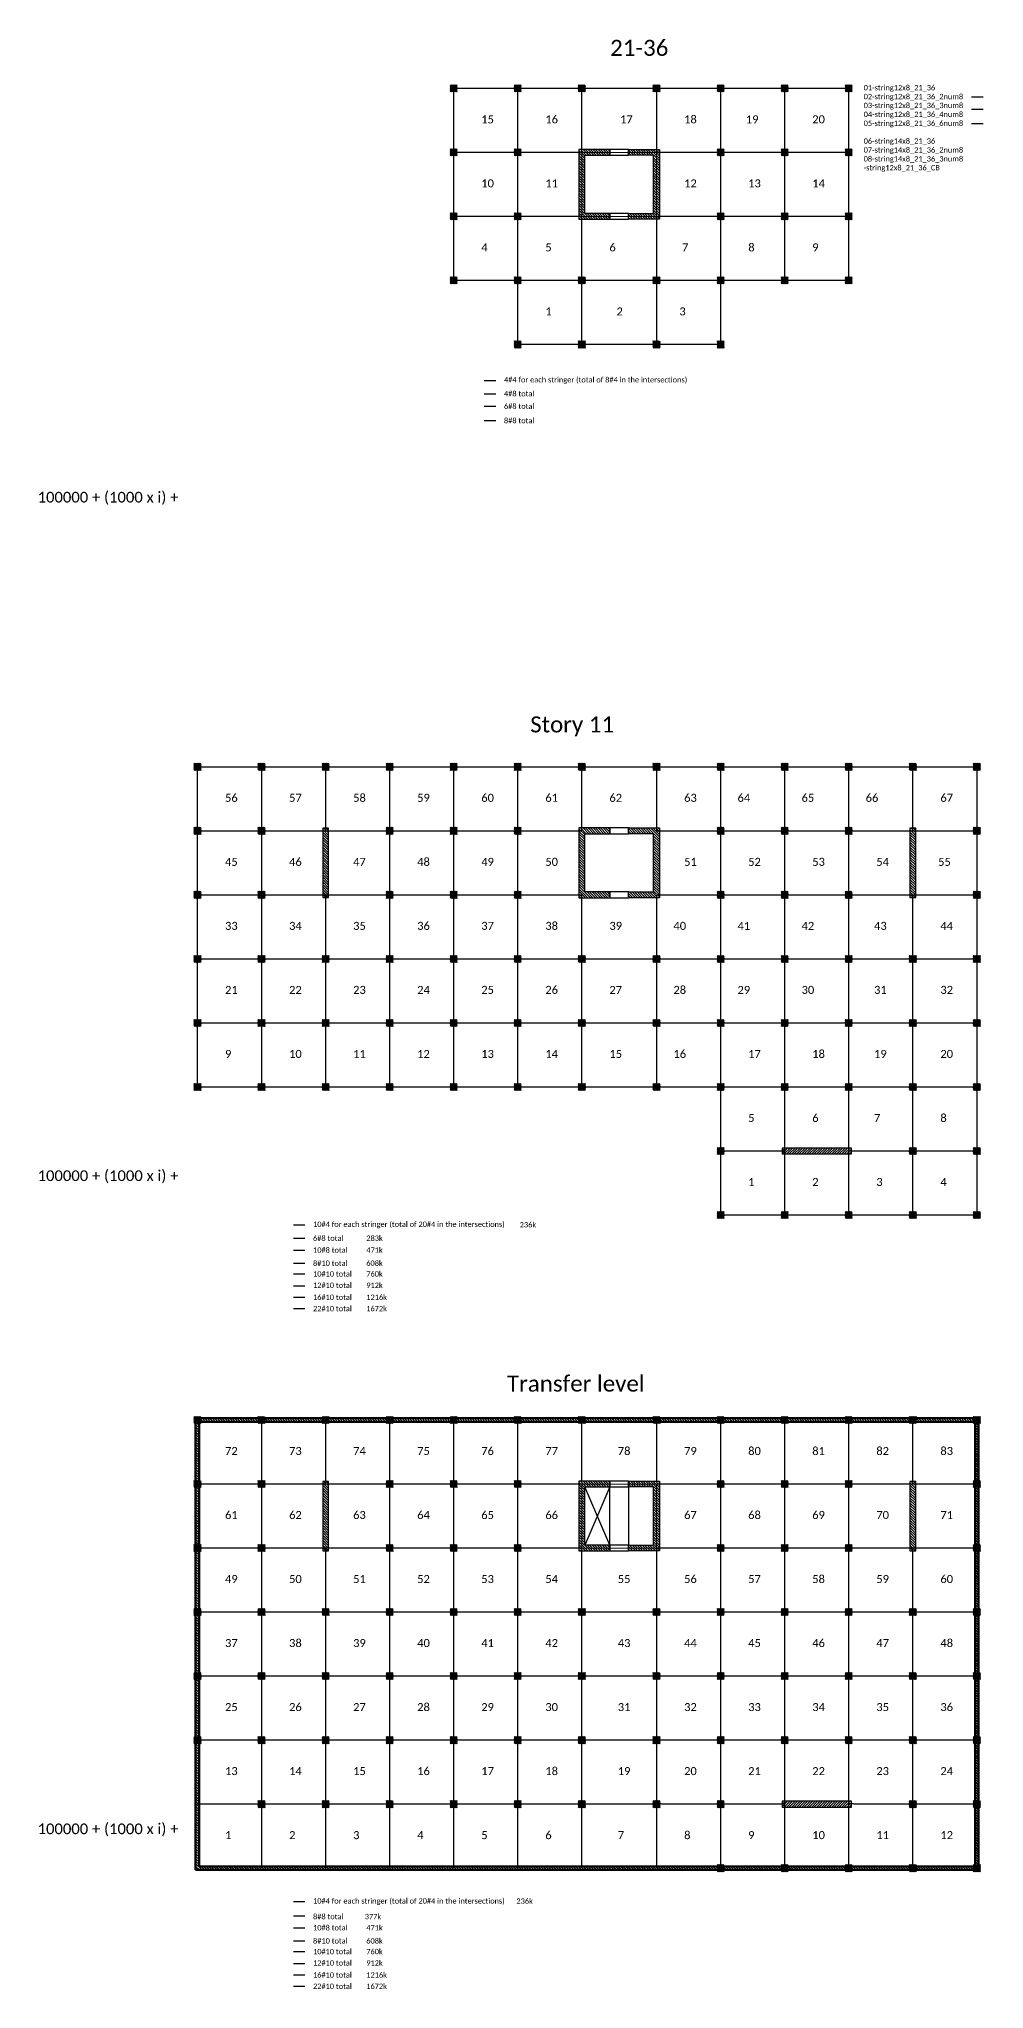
# Model space of a CAD drawing. Header units: inches. Extents: x -30573 to 11520, y -22457 to 4202.
# Drawn here: x 194 to 4442, y -22397 to -13625 of the extents above; entities that cross this region are included whole.
import ezdxf

# ---------------------------------------------------------------- set-up
doc = ezdxf.new("R2010")
doc.units = ezdxf.units.IN
doc.set_wipeout_variables(frame=1)
for name, color, linetype, lineweight in [('ACERO1', 6, 'Continuous', 50), ('ACERO2', 5, 'Continuous', 30), ('ACERO3', 4, 'Continuous', 25), ('ACERO4', 3, 'Continuous', 20), ('ACERO5', 2, 'Continuous', 20), ('ACERO6', 1, 'Continuous', 20), ('ACERO7', 8, 'Continuous', 20), ('CONCRETO1', 6, 'Continuous', 50), ('CONCRETO2', 5, 'Continuous', 30), ('CONCRETO3', 4, 'Continuous', 25), ('CONCRETO7', 8, 'Continuous', 9), ('LAMARILLO', 2, 'Continuous', 15), ('PONDERA AZUL', 168, 'Continuous', 15), ('TEXTO', 1, 'Continuous', 13)]:
    doc.layers.add(name, color=color, linetype=linetype, lineweight=lineweight)
doc.styles.add('CopyA1_16', font='calibri.ttf', dxfattribs={"height": 24})
pattern_1 = [(135, (6081.293, -21948.888), (-5.61266, -5.61266), [])]
pattern_2 = [(135, (6081.293, -19010.805), (-5.61266, -5.61266), [])]
pattern_3 = [(135, (6081.293, -15958.828), (-5.61266, -5.61266), [])]

# ---------------------------------------------------------------- blocks, each defined once
blk = doc.blocks.new('C32x32')
blk.add_wipeout([(-16, -16), (16, -16), (16, 16), (-16, 16)]).dxf.layer = 'CONCRETO2'
at = {"layer": 'CONCRETO7'}
h = blk.add_hatch(dxfattribs=at)
h.set_pattern_fill('ANSI31', color=256)
h.set_pattern_definition([(45, (8374.7102, -1283.7708), (-2.245064, 2.245064), [])])
h.paths.add_polyline_path([(-16, -16), (16, -16), (16, 16), (-16, 16)])

msp = doc.modelspace()

# ---------------------------------------------------------------- hatches: boundary and pattern name
at = {"layer": 'CONCRETO7'}
h = msp.add_hatch(dxfattribs=at)
h.set_pattern_fill('ANSI31', color=256, scale=2.5, angle=90)
h.set_pattern_definition(pattern_3)
h.paths.add_polyline_path([(2759.796, -14410.026), (2646.796, -14410.026), (2646.796, -14148.026), (2759.796, -14148.026), (2759.796, -14122.026), (2620.796, -14122.026), (2620.796, -14436.026), (2759.796, -14436.026)])
h = msp.add_hatch(dxfattribs=at)
h.set_pattern_fill('ANSI31', color=256, scale=2.5, angle=90)
h.set_pattern_definition(pattern_3)
h.paths.add_polyline_path([(2843.796, -14410.026), (2956.796, -14410.026), (2956.796, -14148.026), (2843.796, -14148.026), (2843.796, -14122.026), (2982.796, -14122.026), (2982.796, -14436.026), (2843.796, -14436.026)])
h = msp.add_hatch(dxfattribs=at)
h.set_pattern_fill('ANSI31', color=256, scale=2.5, angle=90)
h.set_pattern_definition([(135, (7818.764, -31512.325), (-5.61266, -5.61266), [])])
h.paths.add_polyline_path([(1468.796, -17175.003), (1468.796, -17487.003), (1494.796, -17487.003), (1494.796, -17175.003)])
h = msp.add_hatch(dxfattribs=at)
h.set_pattern_fill('ANSI31', color=256, scale=2.5, angle=90)
h.set_pattern_definition(pattern_2)
h.paths.add_polyline_path([(2759.796, -17462.003), (2646.796, -17462.003), (2646.796, -17200.003), (2759.796, -17200.003), (2759.796, -17174.003), (2620.796, -17174.003), (2620.796, -17488.003), (2759.796, -17488.003)])
h = msp.add_hatch(dxfattribs=at)
h.set_pattern_fill('ANSI31', color=256, scale=2.5, angle=90)
h.set_pattern_definition(pattern_2)
h.paths.add_polyline_path([(2843.796, -17462.003), (2956.796, -17462.003), (2956.796, -17200.003), (2843.796, -17200.003), (2843.796, -17174.003), (2982.796, -17174.003), (2982.796, -17488.003), (2843.796, -17488.003)])
h = msp.add_hatch(dxfattribs=at)
h.set_pattern_fill('ANSI31', color=256, scale=2.5, angle=90)
h.set_pattern_definition([(135, (10458.764, -31512.325), (-5.61266, -5.61266), [])])
h.paths.add_polyline_path([(4108.796, -17175.003), (4108.796, -17487.003), (4134.796, -17487.003), (4134.796, -17175.003)])
h = msp.add_hatch(dxfattribs=at)
h.set_pattern_fill('ANSI31', color=256, scale=2.5)
h.set_pattern_definition([(45, (-10491.5255, -24963.971), (-5.61266, 5.61266), [])])
h.paths.add_polyline_path([(3845.796, -18614.003), (3533.796, -18614.003), (3533.796, -18640.003), (3845.796, -18640.003)])
h = msp.add_hatch(dxfattribs=at)
h.set_pattern_fill('ANSI31', color=256, scale=2.5, angle=90)
h.set_pattern_definition([(135, (17931.3, -12228.119), (-5.61266, -5.61266), [])])
h.paths.add_polyline_path([(897.796, -21861.086), (897.796, -19829.086), (4417.796, -19829.086), (4417.796, -21861.086)])
h.paths.add_polyline_path([(913.796, -21845.086), (913.796, -19845.086), (4401.796, -19845.086), (4401.796, -21845.086)], flags=16)
h = msp.add_hatch(dxfattribs=at)
h.set_pattern_fill('ANSI31', color=256, scale=2.5, angle=90)
h.set_pattern_definition([(135, (7818.764, -34450.408), (-5.61266, -5.61266), [])])
h.paths.add_polyline_path([(1468.796, -20113.086), (1468.796, -20425.086), (1494.796, -20425.086), (1494.796, -20113.086)])
h = msp.add_hatch(dxfattribs=at)
h.set_pattern_fill('ANSI31', color=256, scale=2.5, angle=90)
h.set_pattern_definition(pattern_1)
h.paths.add_polyline_path([(2759.796, -20400.086), (2646.796, -20400.086), (2646.796, -20138.086), (2759.796, -20138.086), (2759.796, -20112.086), (2620.796, -20112.086), (2620.796, -20426.086), (2759.796, -20426.086)])
h = msp.add_hatch(dxfattribs=at)
h.set_pattern_fill('ANSI31', color=256, scale=2.5, angle=90)
h.set_pattern_definition(pattern_1)
h.paths.add_polyline_path([(2843.796, -20400.086), (2956.796, -20400.086), (2956.796, -20138.086), (2843.796, -20138.086), (2843.796, -20112.086), (2982.796, -20112.086), (2982.796, -20426.086), (2843.796, -20426.086)])
h = msp.add_hatch(dxfattribs=at)
h.set_pattern_fill('ANSI31', color=256, scale=2.5, angle=90)
h.set_pattern_definition([(135, (10458.764, -34450.408), (-5.61266, -5.61266), [])])
h.paths.add_polyline_path([(4108.796, -20113.086), (4108.796, -20425.086), (4134.796, -20425.086), (4134.796, -20113.086)])
h = msp.add_hatch(dxfattribs=at)
h.set_pattern_fill('ANSI31', color=256, scale=2.5)
h.set_pattern_definition([(45, (-10491.5255, -27902.054), (-5.61266, 5.61266), [])])
h.paths.add_polyline_path([(3845.796, -21552.086), (3533.796, -21552.086), (3533.796, -21578.086), (3845.796, -21578.086)])

# ---------------------------------------------------------------- linework, layer by layer
at = {"layer": 'ACERO1', "const_width": 6}
for points in [[(3545.796, -13847.026), (3833.796, -13847.026)], [(3545.796, -14711.026), (3545.796, -13847.026)], [(3833.796, -14711.026), (3833.796, -13847.026)], [(3545.796, -14135.026), (3833.796, -14135.026)], [(3545.796, -14423.026), (3833.796, -14423.026)], [(2345.796, -14999.026), (2345.796, -14711.026)], [(3257.796, -14999.026), (3257.796, -14711.026)], [(3545.796, -14711.026), (3833.796, -14711.026)], [(2345.796, -14999.026), (3257.796, -14999.026)], [(2194.59, -15161.55), (2247.964, -15161.55)], [(905.796, -16899.003), (1193.796, -16899.003)], [(905.796, -18339.003), (905.796, -16899.003)], [(1193.796, -18339.003), (1193.796, -16899.003)], [(1769.796, -18339.003), (1769.796, -16899.003)], [(2057.796, -17187.003), (2057.796, -16899.003)], [(3833.796, -17187.003), (3833.796, -16899.003)], [(905.796, -17187.003), (1193.796, -17187.003)], [(4409.796, -17187.003), (4121.796, -17187.003)], [(905.796, -17475.003), (1193.796, -17475.003)], [(4409.796, -17475.003), (4121.796, -17475.003)], [(905.796, -17763.003), (1481.796, -17763.003)], [(4409.796, -17763.003), (4121.796, -17763.003)], [(905.796, -18051.003), (1193.796, -18051.003)], [(1481.796, -18339.003), (1481.796, -18051.003)], [(2057.796, -18339.003), (2057.796, -18051.003)], [(2345.796, -18339.003), (2345.796, -18051.003)], [(4409.796, -18051.003), (4121.796, -18051.003)], [(905.796, -18339.003), (1481.796, -18339.003)], [(4409.796, -18339.003), (4121.796, -18339.003)], [(3257.796, -18915.003), (3257.796, -18627.003)], [(3545.796, -18915.003), (3545.796, -18627.003)], [(3833.796, -18915.003), (3833.796, -18627.003)], [(4121.796, -18915.003), (4121.796, -18627.003)], [(4409.796, -18915.003), (4409.796, -18627.003)], [(4409.796, -18915.003), (3257.796, -18915.003)], [(1336.27, -18960.199), (1389.645, -18960.199)], [(1193.796, -19837.086), (1193.796, -20413.086)], [(1769.796, -19837.086), (1769.796, -20413.086)], [(2057.796, -19837.086), (2057.796, -20413.086)], [(3545.796, -20125.086), (3545.796, -19837.086)], [(3833.796, -20413.086), (3833.796, -19837.086)], [(905.796, -20125.086), (1193.796, -20125.086)], [(4409.796, -20125.086), (4121.796, -20125.086)], [(905.796, -20413.086), (1481.796, -20413.086)], [(4409.796, -20413.086), (4121.796, -20413.086)], [(905.796, -20701.086), (1193.796, -20701.086)], [(3545.796, -20701.086), (4409.796, -20701.086)], [(905.796, -20989.086), (1769.796, -20989.086)], [(2969.796, -20989.086), (4409.796, -20989.086)], [(905.796, -21277.086), (2057.796, -21277.086)], [(1193.796, -21853.086), (1193.796, -21277.086)], [(1481.796, -21853.086), (1481.796, -21277.086)], [(1769.796, -21853.086), (1769.796, -21277.086)], [(2057.796, -21853.086), (2057.796, -21277.086)], [(2345.796, -21853.086), (2345.796, -21277.086)], [(3545.796, -21277.086), (4409.796, -21277.086)], [(3545.796, -21853.086), (3545.796, -21277.086)], [(3833.796, -21853.086), (3833.796, -21277.086)], [(4121.796, -21853.086), (4121.796, -21277.086)], [(905.796, -21565.086), (2345.796, -21565.086)], [(2633.796, -21853.086), (2633.796, -21565.086)], [(2969.796, -21853.086), (2969.796, -21565.086)], [(4409.796, -21565.086), (4121.796, -21565.086)], [(1336.27, -22004.116), (1389.645, -22004.116)]]:
    msp.add_lwpolyline(points, dxfattribs=at)
at = {"layer": 'ACERO2', "const_width": 6}
for points in [[(2057.796, -13847.026), (2345.796, -13847.026)], [(2057.796, -14711.026), (2057.796, -13847.026)], [(2345.796, -14711.026), (2345.796, -13847.026)], [(3257.796, -13847.026), (3545.796, -13847.026)], [(3257.796, -14711.026), (3257.796, -13847.026)], [(4385.429, -13885.489), (4438.803, -13885.489)], [(2057.796, -14135.026), (2345.796, -14135.026)], [(2057.796, -14423.026), (2345.796, -14423.026)], [(3545.796, -14423.026), (3257.796, -14423.026)], [(2057.796, -14711.026), (2345.796, -14711.026)], [(2633.796, -14999.026), (2633.796, -14711.026)], [(2969.796, -14999.026), (2969.796, -14711.026)], [(3257.796, -14711.026), (3545.796, -14711.026)], [(2194.59, -15221.128), (2247.964, -15221.128)], [(1481.796, -16899.003), (1193.796, -16899.003)], [(2345.796, -17187.003), (2345.796, -16899.003)], [(2633.796, -17187.003), (2633.796, -16899.003)], [(2969.796, -17187.003), (2969.796, -16899.003)], [(3257.796, -17187.003), (3257.796, -16899.003)], [(3545.796, -17187.003), (3545.796, -16899.003)], [(4121.796, -16899.003), (4409.796, -16899.003)], [(4409.796, -17187.003), (4409.796, -16899.003)], [(1481.796, -17187.003), (1193.796, -17187.003)], [(2057.796, -17187.003), (2057.796, -17475.003)], [(4121.796, -17187.003), (3833.796, -17187.003)], [(3833.796, -17475.003), (3833.796, -17187.003)], [(1481.796, -17475.003), (1193.796, -17475.003)], [(1481.796, -17475.003), (1769.796, -17475.003)], [(2057.796, -17763.003), (2057.796, -17475.003)], [(3545.796, -17475.003), (3833.796, -17475.003)], [(4121.796, -17475.003), (3833.796, -17475.003)], [(1481.796, -17763.003), (1769.796, -17763.003)], [(2057.796, -17763.003), (2057.796, -18051.003)], [(3545.796, -17763.003), (3545.796, -18627.003)], [(4121.796, -17763.003), (3833.796, -17763.003)], [(1193.796, -18051.003), (1481.796, -18051.003)], [(2633.796, -18339.003), (2633.796, -18051.003)], [(4121.796, -18051.003), (3833.796, -18051.003)], [(1481.796, -18339.003), (1769.796, -18339.003)], [(4121.796, -18339.003), (3833.796, -18339.003)], [(3833.796, -18627.003), (3833.796, -18339.003)], [(4409.796, -18627.003), (4409.796, -18339.003)], [(4409.796, -18627.003), (4121.796, -18627.003)], [(1336.27, -19019.948), (1389.645, -19019.948)], [(2345.796, -21277.086), (2345.796, -19837.086)], [(2633.796, -20112.086), (2633.796, -19836.086)], [(3257.796, -20125.086), (3257.796, -19837.086)], [(1193.796, -20125.086), (1481.796, -20125.086)], [(3545.796, -20125.086), (3545.796, -21277.086)], [(1193.796, -21277.086), (1193.796, -20413.086)], [(1769.796, -21277.086), (1769.796, -20413.086)], [(2057.796, -21277.086), (2057.796, -20413.086)], [(3833.796, -20413.086), (4121.796, -20413.086)], [(1193.796, -20701.086), (1769.796, -20701.086)], [(2969.796, -20701.086), (3545.796, -20701.086)], [(1481.796, -20989.086), (1481.796, -21277.086)], [(1769.796, -20989.086), (2057.796, -20989.086)], [(2633.796, -20989.086), (2969.796, -20989.086)], [(3257.796, -21853.086), (3257.796, -20989.086)], [(4121.796, -20989.086), (4121.796, -21277.086)], [(2057.796, -21277.086), (3545.796, -21277.086)], [(2633.796, -21277.086), (2633.796, -21565.086)], [(2969.796, -21277.086), (2969.796, -21565.086)], [(2345.796, -21565.086), (2633.796, -21565.086)], [(1336.27, -22068.305), (1389.645, -22068.305)]]:
    msp.add_lwpolyline(points, dxfattribs=at)
at = {"layer": 'ACERO3', "const_width": 6}
for points in [[(3257.796, -13847.026), (2345.796, -13847.026)], [(2633.796, -14135.026), (2633.796, -13847.026)], [(2969.796, -14135.026), (2969.796, -13847.026)], [(4385.429, -13941.683), (4438.803, -13941.683)], [(2345.796, -14135.026), (2633.796, -14135.026)], [(3545.796, -14135.026), (3257.796, -14135.026)], [(2345.796, -14423.026), (2633.796, -14423.026)], [(2633.796, -14711.026), (2633.796, -14423.026)], [(2969.796, -14711.026), (2969.796, -14423.026)], [(3257.796, -14711.026), (2345.796, -14711.026)], [(2194.59, -15277.321), (2247.964, -15277.321)], [(1481.796, -16899.003), (1769.796, -16899.003)], [(4121.796, -16899.003), (3833.796, -16899.003)], [(4121.796, -16899.003), (4121.796, -17187.003)], [(2345.796, -17187.003), (2345.796, -18051.003)], [(3257.796, -17187.003), (3257.796, -18051.003)], [(3545.796, -17187.003), (3545.796, -17763.003)], [(4409.796, -18339.003), (4409.796, -17187.003)], [(1769.796, -17475.003), (2057.796, -17475.003)], [(2057.796, -17475.003), (2345.796, -17475.003)], [(3545.796, -17475.003), (3257.796, -17475.003)], [(3833.796, -17475.003), (3833.796, -18339.003)], [(1481.796, -17763.003), (1481.796, -18051.003)], [(1769.796, -17763.003), (2345.796, -17763.003)], [(3833.796, -17763.003), (3257.796, -17763.003)], [(1769.796, -18051.003), (1481.796, -18051.003)], [(2969.796, -18339.003), (2969.796, -18051.003)], [(3833.796, -18051.003), (3545.796, -18051.003)], [(4121.796, -18627.003), (4121.796, -18339.003)], [(1336.27, -19073.423), (1389.645, -19073.423)], [(1481.796, -20125.086), (1481.796, -19837.086)], [(1769.796, -20125.086), (1481.796, -20125.086)], [(3257.796, -20125.086), (3257.796, -20989.086)], [(3833.796, -20125.086), (4121.796, -20125.086)], [(1481.796, -20413.086), (1769.796, -20413.086)], [(3257.796, -20413.086), (3833.796, -20413.086)], [(1769.796, -20701.086), (2057.796, -20701.086)], [(2057.796, -20989.086), (2633.796, -20989.086)], [(2633.796, -21277.086), (2633.796, -20989.086)], [(2633.796, -21565.086), (2969.796, -21565.086)], [(1336.27, -22121.78), (1389.645, -22121.78)]]:
    msp.add_lwpolyline(points, dxfattribs=at)
at = {"layer": 'ACERO4', "const_width": 6}
for points in [[(4385.429, -14006.492), (4438.803, -14006.492)], [(2969.796, -14135.026), (3257.796, -14135.026)], [(2969.796, -14423.026), (3257.796, -14423.026)], [(2194.59, -15342.13), (2247.964, -15342.13)], [(1481.796, -16899.003), (1481.796, -17187.003)], [(3545.796, -16899.003), (3833.796, -16899.003)], [(1481.796, -17187.003), (1769.796, -17187.003)], [(3545.796, -17187.003), (3833.796, -17187.003)], [(3257.796, -18051.003), (3545.796, -18051.003)], [(3257.796, -18051.003), (3257.796, -18627.003)], [(4121.796, -18051.003), (4121.796, -18339.003)], [(1769.796, -18339.003), (2057.796, -18339.003)], [(3545.796, -18339.003), (3833.796, -18339.003)], [(3257.796, -18627.003), (3545.796, -18627.003)], [(1336.27, -19132.458), (1389.645, -19132.458)], [(2969.796, -20112.086), (2969.796, -19836.086)], [(4121.796, -20125.086), (4121.796, -19837.086)], [(3257.796, -20125.086), (3833.796, -20125.086)], [(2057.796, -20413.086), (1769.796, -20413.086)], [(3257.796, -20413.086), (2969.796, -20413.086)], [(3833.796, -20413.086), (3833.796, -21277.086)], [(1481.796, -20989.086), (1481.796, -20701.086)], [(2057.796, -20701.086), (2969.796, -20701.086)], [(4121.796, -20989.086), (4121.796, -20701.086)], [(2969.796, -21277.086), (2969.796, -20989.086)], [(1336.27, -22180.815), (1389.645, -22180.815)]]:
    msp.add_lwpolyline(points, dxfattribs=at)
at = {"layer": 'ACERO5', "const_width": 6}
for points in [[(1769.796, -16899.003), (2057.796, -16899.003)], [(2633.796, -17475.003), (2345.796, -17475.003)], [(2969.796, -17475.003), (3257.796, -17475.003)], [(2345.796, -17763.003), (3257.796, -17763.003)], [(2633.796, -17763.003), (2633.796, -18051.003)], [(2969.796, -18051.003), (2969.796, -17763.003)], [(1769.796, -18051.003), (2057.796, -18051.003)], [(3257.796, -18051.003), (2633.796, -18051.003)], [(2969.796, -18339.003), (2057.796, -18339.003)], [(4121.796, -18627.003), (3833.796, -18627.003)], [(1336.27, -19180.535), (1389.645, -19180.535)], [(2057.796, -20125.086), (1769.796, -20125.086)], [(2057.796, -20413.086), (2345.796, -20413.086)], [(2633.796, -20989.086), (2633.796, -20701.086)], [(2969.796, -21563.605), (3257.796, -21565.086)], [(3833.796, -21563.605), (4121.796, -21565.086)], [(1336.27, -22228.892), (1389.645, -22228.892)]]:
    msp.add_lwpolyline(points, dxfattribs=at)
at = {"layer": 'ACERO6', "const_width": 6}
for points in [[(2057.796, -16899.003), (2345.796, -16899.003)], [(3257.796, -16899.003), (3545.796, -16899.003)], [(1769.796, -17187.003), (2057.796, -17187.003)], [(3545.796, -17187.003), (3257.796, -17187.003)], [(2633.796, -18051.003), (2057.796, -18051.003)], [(2969.796, -18339.003), (3545.796, -18339.003)], [(1336.27, -19234.362), (1389.645, -19234.362)], [(2057.796, -20125.086), (2345.796, -20125.086)], [(2969.796, -20125.086), (3257.796, -20125.086)], [(2345.796, -20413.086), (2633.796, -20413.086)], [(2969.796, -20701.086), (2969.796, -20989.086)], [(1336.27, -22282.719), (1389.645, -22282.719)]]:
    msp.add_lwpolyline(points, dxfattribs=at)
at = {"layer": 'ACERO7', "const_width": 6}
for points in [[(2633.796, -17187.003), (2345.796, -17187.003)], [(4121.796, -17475.003), (4121.796, -17763.003)], [(1336.27, -19336.685), (1389.645, -19336.685)], [(2969.796, -20413.086), (2969.796, -20701.086)], [(1336.27, -22385.042), (1389.645, -22385.042)]]:
    msp.add_lwpolyline(points, dxfattribs=at)
at = {"layer": 'CONCRETO1'}
for points in [[(897.796, -21861.086), (897.796, -19829.086), (4417.796, -19829.086), (4417.796, -21861.086)], [(913.796, -21845.086), (913.796, -19845.086), (4401.796, -19845.086), (4401.796, -21845.086)]]:
    msp.add_lwpolyline(points, close=True, dxfattribs=at)
at = {"layer": 'CONCRETO3'}
for p, q in [((2759.796, -20400.086), (2646.796, -20138.086)), ((2759.796, -20138.086), (2646.796, -20400.086)), ((2759.796, -20400.086), (2759.796, -20138.086)), ((2843.796, -20138.086), (2843.796, -20400.086))]:
    msp.add_line(p, q, dxfattribs=at)
for points in [[(2759.796, -14410.026), (2646.796, -14410.026), (2646.796, -14148.026), (2759.796, -14148.026), (2759.796, -14122.026), (2620.796, -14122.026), (2620.796, -14436.026), (2759.796, -14436.026)], [(2759.796, -14148.026), (2843.796, -14148.026), (2843.796, -14122.026), (2759.796, -14122.026)], [(2843.796, -14410.026), (2956.796, -14410.026), (2956.796, -14148.026), (2843.796, -14148.026), (2843.796, -14122.026), (2982.796, -14122.026), (2982.796, -14436.026), (2843.796, -14436.026)], [(2759.796, -14436.026), (2843.796, -14436.026), (2843.796, -14410.026), (2759.796, -14410.026)], [(1468.796, -17175.003), (1468.796, -17487.003), (1494.796, -17487.003), (1494.796, -17175.003)], [(2759.796, -17462.003), (2646.796, -17462.003), (2646.796, -17200.003), (2759.796, -17200.003), (2759.796, -17174.003), (2620.796, -17174.003), (2620.796, -17488.003), (2759.796, -17488.003)], [(2759.796, -17200.003), (2843.796, -17200.003), (2843.796, -17174.003), (2759.796, -17174.003)], [(2843.796, -17462.003), (2956.796, -17462.003), (2956.796, -17200.003), (2843.796, -17200.003), (2843.796, -17174.003), (2982.796, -17174.003), (2982.796, -17488.003), (2843.796, -17488.003)], [(4108.796, -17175.003), (4108.796, -17487.003), (4134.796, -17487.003), (4134.796, -17175.003)], [(2759.796, -17488.003), (2843.796, -17488.003), (2843.796, -17462.003), (2759.796, -17462.003)], [(3845.796, -18614.003), (3533.796, -18614.003), (3533.796, -18640.003), (3845.796, -18640.003)], [(1468.796, -20113.086), (1468.796, -20425.086), (1494.796, -20425.086), (1494.796, -20113.086)], [(2759.796, -20400.086), (2646.796, -20400.086), (2646.796, -20138.086), (2759.796, -20138.086), (2759.796, -20112.086), (2620.796, -20112.086), (2620.796, -20426.086), (2759.796, -20426.086)], [(2759.796, -20138.086), (2843.796, -20138.086), (2843.796, -20112.086), (2759.796, -20112.086)], [(2843.796, -20400.086), (2956.796, -20400.086), (2956.796, -20138.086), (2843.796, -20138.086), (2843.796, -20112.086), (2982.796, -20112.086), (2982.796, -20426.086), (2843.796, -20426.086)], [(4108.796, -20113.086), (4108.796, -20425.086), (4134.796, -20425.086), (4134.796, -20113.086)], [(2759.796, -20426.086), (2843.796, -20426.086), (2843.796, -20400.086), (2759.796, -20400.086)], [(3845.796, -21552.086), (3533.796, -21552.086), (3533.796, -21578.086), (3845.796, -21578.086)]]:
    msp.add_lwpolyline(points, close=True, dxfattribs=at)
at = {"layer": 'CONCRETO7'}
for points in [[(2057.796, -14135.026), (2345.796, -14135.026), (2345.796, -13847.026), (2057.796, -13847.026)], [(2345.796, -14135.026), (2633.796, -14135.026), (2633.796, -13847.026), (2345.796, -13847.026)], [(2633.796, -14135.026), (2969.796, -14135.026), (2969.796, -13847.026), (2633.796, -13847.026)], [(2969.796, -14135.026), (3257.796, -14135.026), (3257.796, -13847.026), (2969.796, -13847.026)], [(3257.796, -14135.026), (3545.796, -14135.026), (3545.796, -13847.026), (3257.796, -13847.026)], [(3545.796, -14135.026), (3833.796, -14135.026), (3833.796, -13847.026), (3545.796, -13847.026)], [(2057.796, -14423.026), (2345.796, -14423.026), (2345.796, -14135.026), (2057.796, -14135.026)], [(2345.796, -14423.026), (2633.796, -14423.026), (2633.796, -14135.026), (2345.796, -14135.026)], [(2969.796, -14423.026), (3257.796, -14423.026), (3257.796, -14135.026), (2969.796, -14135.026)], [(3257.796, -14423.026), (3545.796, -14423.026), (3545.796, -14135.026), (3257.796, -14135.026)], [(3545.796, -14423.026), (3833.796, -14423.026), (3833.796, -14135.026), (3545.796, -14135.026)], [(2057.796, -14711.026), (2345.796, -14711.026), (2345.796, -14423.026), (2057.796, -14423.026)], [(2345.796, -14711.026), (2633.796, -14711.026), (2633.796, -14423.026), (2345.796, -14423.026)], [(2633.796, -14711.026), (2969.796, -14711.026), (2969.796, -14423.026), (2633.796, -14423.026)], [(2969.796, -14711.026), (3257.796, -14711.026), (3257.796, -14423.026), (2969.796, -14423.026)], [(3257.796, -14711.026), (3545.796, -14711.026), (3545.796, -14423.026), (3257.796, -14423.026)], [(3545.796, -14711.026), (3833.796, -14711.026), (3833.796, -14423.026), (3545.796, -14423.026)], [(2345.796, -14999.026), (2633.796, -14999.026), (2633.796, -14711.026), (2345.796, -14711.026)], [(2633.796, -14999.026), (2969.796, -14999.026), (2969.796, -14711.026), (2633.796, -14711.026)], [(2969.796, -14999.026), (3257.796, -14999.026), (3257.796, -14711.026), (2969.796, -14711.026)], [(2633.796, -20413.086), (2969.796, -20413.086), (2969.796, -20125.086), (2633.796, -20125.086)]]:
    msp.add_lwpolyline(points, close=True, dxfattribs=at)
at = {"layer": 'PONDERA AZUL', "const_width": 6}
for points in [[(3257.796, -16899.003), (2345.796, -16899.003)], [(2057.796, -17187.003), (2345.796, -17187.003)], [(2969.796, -17187.003), (3257.796, -17187.003)], [(1481.796, -17763.003), (1481.796, -17475.003)], [(2633.796, -17763.003), (2633.796, -17475.003)], [(2969.796, -17763.003), (2969.796, -17475.003)], [(4121.796, -18051.003), (4121.796, -17763.003)], [(1336.27, -19285.523), (1389.645, -19285.523)], [(2633.796, -20125.086), (2345.796, -20125.086)], [(1481.796, -20413.086), (1481.796, -20701.086)], [(2633.796, -20413.086), (2633.796, -20701.086)], [(4121.796, -20413.086), (4121.796, -20701.086)], [(3545.796, -21565.086), (3257.796, -21565.086)], [(1336.27, -22333.881), (1389.645, -22333.881)]]:
    msp.add_lwpolyline(points, dxfattribs=at)

# ---------------------------------------------------------------- texts
at = {"layer": 'LAMARILLO', "char_height": 36, "attachment_point": 4, "style": 'CopyA1_16'}
for s, insert in [('15', (2181.815, -13986.586)), ('16', (2469.815, -13986.586)), ('17', (2805.815, -13986.586)), ('18', (3093.815, -13986.586)), ('19', (3371.569, -13986.586)), ('20', (3669.815, -13986.586)), ('10', (2181.815, -14274.586)), ('11', (2469.815, -14274.586)), ('12', (3093.815, -14274.586)), ('13', (3381.815, -14274.586)), ('14', (3669.815, -14274.586)), ('4', (2181.815, -14562.586)), ('5', (2469.815, -14562.586)), ('6', (2757.815, -14562.586)), ('7', (3084.073, -14562.586)), ('8', (3382.318, -14562.586)), ('9', (3669.815, -14562.586)), ('1', (2469.815, -14850.586)), ('2', (2789.815, -14850.586)), ('3', (3072.482, -14850.586)), ('56', (1029.815, -17038.563)), ('57', (1317.815, -17038.563)), ('58', (1605.815, -17038.563)), ('59', (1893.815, -17038.563)), ('60', (2181.815, -17038.563)), ('61', (2469.815, -17038.563)), ('62', (2757.815, -17038.563)), ('63', (3093.815, -17038.563)), ('64', (3333.815, -17038.563)), ('65', (3621.815, -17038.563)), ('66', (3909.815, -17038.563)), ('67', (4245.815, -17038.563)), ('45', (1029.815, -17326.563)), ('46', (1317.815, -17326.563)), ('47', (1605.815, -17326.563)), ('48', (1893.815, -17326.563)), ('49', (2181.815, -17326.563)), ('50', (2469.815, -17326.563)), ('51', (3093.815, -17326.563)), ('52', (3381.815, -17326.563)), ('53', (3669.815, -17326.563)), ('54', (3957.815, -17326.563)), ('55', (4235.569, -17326.563)), ('33', (1029.815, -17614.563)), ('34', (1317.815, -17614.563)), ('35', (1605.815, -17614.563)), ('36', (1893.815, -17614.563)), ('37', (2181.815, -17614.563)), ('38', (2469.815, -17614.563)), ('39', (2757.815, -17614.563)), ('40', (3045.815, -17614.563)), ('41', (3333.815, -17614.563)), ('42', (3621.815, -17614.563)), ('43', (3947.569, -17614.563)), ('44', (4245.815, -17614.563)), ('21', (1029.815, -17902.563)), ('22', (1317.815, -17902.563)), ('23', (1605.815, -17902.563)), ('24', (1893.815, -17902.563)), ('25', (2181.815, -17902.563)), ('26', (2469.815, -17902.563)), ('27', (2757.815, -17902.563)), ('28', (3045.815, -17902.563)), ('29', (3333.815, -17902.563)), ('30', (3621.815, -17902.563)), ('31', (3947.569, -17902.563)), ('32', (4245.815, -17902.563)), ('9', (1029.815, -18190.563)), ('10', (1317.815, -18190.563)), ('11', (1605.815, -18190.563)), ('12', (1893.815, -18190.563)), ('13', (2181.815, -18190.563)), ('14', (2469.815, -18190.563)), ('15', (2757.815, -18190.563)), ('16', (3045.815, -18190.563)), ('17', (3381.815, -18190.563)), ('18', (3669.815, -18190.563)), ('19', (3947.569, -18190.563)), ('20', (4245.815, -18190.563)), ('5', (3381.815, -18478.563)), ('6', (3669.815, -18478.563)), ('7', (3947.569, -18478.563)), ('8', (4245.815, -18478.563)), ('1', (3381.815, -18766.563)), ('2', (3669.815, -18766.563)), ('3', (3957.815, -18766.563)), ('4', (4245.815, -18766.563)), ('72', (1029.815, -19976.646)), ('73', (1317.815, -19976.646)), ('74', (1605.815, -19976.646)), ('75', (1893.815, -19976.646)), ('77', (2469.815, -19976.646)), ('78', (2795.569, -19976.646)), ('79', (3093.815, -19976.646)), ('80', (3381.815, -19976.646)), ('81', (3669.815, -19976.646)), ('82', (3957.815, -19976.646)), ('83', (4245.815, -19976.646)), ('61', (1029.815, -20264.646)), ('62', (1317.815, -20264.646)), ('63', (1605.815, -20264.646)), ('64', (1893.815, -20264.646)), ('65', (2181.815, -20264.646)), ('66', (2469.815, -20264.646)), ('67', (3093.815, -20264.646)), ('68', (3381.815, -20264.646)), ('69', (3669.815, -20264.646)), ('70', (3957.815, -20264.646)), ('71', (4245.815, -20264.646)), ('49', (1029.815, -20552.646)), ('50', (1317.815, -20552.646)), ('51', (1605.815, -20552.646)), ('52', (1893.815, -20552.646)), ('53', (2181.815, -20552.646)), ('54', (2469.815, -20552.646)), ('55', (2795.569, -20552.646)), ('56', (3093.815, -20552.646)), ('57', (3381.815, -20552.646)), ('58', (3669.815, -20552.646)), ('59', (3957.815, -20552.646)), ('60', (4245.815, -20552.646)), ('37', (1029.815, -20840.646)), ('38', (1317.815, -20840.646)), ('39', (1605.815, -20840.646)), ('40', (1893.815, -20840.646)), ('41', (2181.815, -20840.646)), ('42', (2469.815, -20840.646)), ('43', (2795.569, -20840.646)), ('44', (3093.815, -20840.646)), ('45', (3381.815, -20840.646)), ('46', (3669.815, -20840.646)), ('47', (3957.815, -20840.646)), ('48', (4245.815, -20840.646)), ('25', (1029.815, -21128.646)), ('26', (1317.815, -21128.646)), ('27', (1605.815, -21128.646)), ('28', (1893.815, -21128.646)), ('29', (2181.815, -21128.646)), ('30', (2469.815, -21128.646)), ('31', (2795.569, -21128.646)), ('32', (3093.815, -21128.646)), ('33', (3381.815, -21128.646)), ('34', (3669.815, -21128.646)), ('35', (3957.815, -21128.646)), ('36', (4245.815, -21128.646)), ('13', (1029.815, -21416.646)), ('14', (1317.815, -21416.646)), ('15', (1605.815, -21416.646)), ('16', (1893.815, -21416.646)), ('17', (2181.815, -21416.646)), ('18', (2469.815, -21416.646)), ('19', (2795.569, -21416.646)), ('20', (3093.815, -21416.646)), ('21', (3381.815, -21416.646)), ('22', (3669.815, -21416.646)), ('23', (3957.815, -21416.646)), ('24', (4245.815, -21416.646)), ('1', (1029.815, -21704.646)), ('2', (1317.815, -21704.646)), ('3', (1605.815, -21704.646)), ('4', (1893.815, -21704.646)), ('5', (2181.815, -21704.646)), ('6', (2469.815, -21704.646)), ('7', (2795.569, -21704.646)), ('8', (3093.815, -21704.646)), ('9', (3381.815, -21704.646)), ('10', (3669.815, -21704.646)), ('11', (3957.815, -21704.646)), ('12', (4245.815, -21704.646))]:
    msp.add_mtext(s, dxfattribs=dict(at, insert=insert))
at = {"layer": 'LAMARILLO', "insert": (2181.815, -19976.646), "char_height": 36, "width": 175.1039, "attachment_point": 4, "style": 'CopyA1_16'}
msp.add_mtext('76', dxfattribs=at)
at = {"layer": 'TEXTO', "attachment_point": 4, "style": 'CopyA1_16'}
for s, insert, char_height in [('21-36', (2761.033, -13665.16), 72), ('\\A1;4#4 for each stringer (total of 8#4 in the intersections)', (2283.828, -15161.024), 24), ('\\A1;4#8 total', (2283.828, -15220.601), 24), ('\\A1;6#8 total', (2283.828, -15276.795), 24), ('\\A1;8#8 total', (2283.828, -15341.603), 24), ('100000 + (1000 x i) +', (187.112, -15691.267), 48), ('Story 11', (2401.91, -16717.137), 72), ('100000 + (1000 x i) +', (187.112, -18743.244), 48), ('\\A1;10#4 for each stringer (total of 20#4 in the intersections)', (1425.509, -18959.672), 24), ('\\A1;236k', (2354.687, -18958.88), 24), ('\\A1;6#8 total', (1425.509, -19019.421), 24), ('\\A1;283k', (1664.941, -19019.421), 24), ('\\A1;8#10 total', (1425.509, -19131.931), 24), ('\\A1;10#8 total', (1425.509, -19072.896), 24), ('\\A1;471k', (1664.941, -19072.896), 24), ('\\A1;608k', (1664.941, -19131.931), 24), ('\\A1;10#10 total', (1425.509, -19180.008), 24), ('\\A1;760k', (1664.941, -19180.008), 24), ('\\A1;12#10 total', (1425.509, -19231.17), 24), ('\\A1;16#10 total', (1425.509, -19284.997), 24), ('\\A1;912k', (1664.941, -19231.17), 24), ('\\A1;1216k', (1664.941, -19284.997), 24), ('\\A1;22#10 total', (1425.509, -19336.158), 24), ('\\A1;1672k', (1664.941, -19336.158), 24), ('Transfer level', (2297.069, -19673.6), 72), ('100000 + (1000 x i) +', (187.112, -21681.327), 48), ('\\A1;10#4 for each stringer (total of 20#4 in the intersections)', (1425.509, -22003.589), 24), ('\\A1;236k', (2339.795, -22001.226), 24), ('\\A1;8#8 total', (1425.509, -22070.873), 24), ('\\A1;377k', (1657.963, -22070.873), 24), ('\\A1;8#10 total', (1425.509, -22180.288), 24), ('\\A1;10#8 total', (1425.509, -22121.253), 24), ('\\A1;471k', (1664.941, -22121.253), 24), ('\\A1;608k', (1664.941, -22180.288), 24), ('\\A1;10#10 total', (1425.509, -22228.365), 24), ('\\A1;12#10 total', (1425.509, -22279.527), 24), ('\\A1;760k', (1664.941, -22228.365), 24), ('\\A1;912k', (1664.941, -22279.527), 24), ('\\A1;16#10 total', (1425.509, -22333.354), 24), ('\\A1;1216k', (1664.941, -22333.354), 24), ('\\A1;22#10 total', (1425.509, -22384.515), 24), ('\\A1;1672k', (1664.941, -22384.515), 24)]:
    msp.add_mtext(s, dxfattribs=dict(at, insert=insert, char_height=char_height))
at = {"layer": 'TEXTO', "insert": (3900.871, -14027.101), "char_height": 24, "width": 343.36615, "attachment_point": 4, "style": 'CopyA1_16'}
msp.add_mtext('\\A1;01-string12x8_21_36\\P02-string12x8_21_36_2num8\\P03-string12x8_21_36_3num8\\P04-string12x8_21_36_4num8\\P05-string12x8_21_36_6num8\\P\\P06-string14x8_21_36\\P07-string14x8_21_36_2num8\\P08-string14x8_21_36_3num8\\P-string12x8_21_36_CB', dxfattribs=at)

# ---------------------------------------------------------------- next in the draw order: block references
at = {"layer": 'TEXTO'}
for p in [(2057.796, -13847.026), (2345.796, -13847.026), (2633.796, -13847.026), (2969.796, -13847.026), (3257.796, -13847.026), (3545.796, -13847.026), (3833.796, -13847.026), (2057.796, -14135.026), (2345.796, -14135.026), (3257.796, -14135.026), (3545.796, -14135.026), (3833.796, -14135.026), (2057.796, -14423.026), (2345.796, -14423.026), (3257.796, -14423.026), (3545.796, -14423.026), (3833.796, -14423.026), (2057.796, -14711.026), (2345.796, -14711.026), (2633.796, -14711.026), (2969.796, -14711.026), (3257.796, -14711.026), (3545.796, -14711.026), (3833.796, -14711.026), (2345.796, -14999.026), (2633.796, -14999.026), (2969.796, -14999.026), (3257.796, -14999.026), (905.796, -16899.003), (1193.796, -16899.003), (1481.796, -16899.003), (1769.796, -16899.003), (2057.796, -16899.003), (2345.796, -16899.003), (2633.796, -16899.003), (2969.796, -16899.003), (3257.796, -16899.003), (3545.796, -16899.003), (3833.796, -16899.003), (4121.796, -16899.003), (4409.796, -16899.003), (905.796, -17187.003), (1193.796, -17187.003), (1769.796, -17187.003), (2057.796, -17187.003), (2345.796, -17187.003), (3257.796, -17187.003), (3545.796, -17187.003), (3833.796, -17187.003), (4409.796, -17187.003), (905.796, -17475.003), (1193.796, -17475.003), (1769.796, -17475.003), (2057.796, -17475.003), (2345.796, -17475.003), (3257.796, -17475.003), (3545.796, -17475.003), (3833.796, -17475.003), (4409.796, -17475.003), (905.796, -17763.003), (1193.796, -17763.003), (1481.796, -17763.003), (1769.796, -17763.003), (2057.796, -17763.003), (2345.796, -17763.003), (2633.796, -17763.003), (2969.796, -17763.003), (3257.796, -17763.003), (3545.796, -17763.003), (3833.796, -17763.003), (4121.796, -17763.003), (4409.796, -17763.003), (905.796, -18051.003), (1193.796, -18051.003), (1481.796, -18051.003), (1769.796, -18051.003), (2057.796, -18051.003), (2345.796, -18051.003), (2633.796, -18051.003), (2969.796, -18051.003), (3257.796, -18051.003), (3545.796, -18051.003), (3833.796, -18051.003), (4121.796, -18051.003), (4409.796, -18051.003), (905.796, -18339.003), (1193.796, -18339.003), (1481.796, -18339.003), (1769.796, -18339.003), (2057.796, -18339.003), (2345.796, -18339.003), (2633.796, -18339.003), (2969.796, -18339.003), (3257.796, -18339.003), (3545.796, -18339.003), (3833.796, -18339.003), (4121.796, -18339.003), (4409.796, -18339.003), (3257.796, -18627.003), (4121.796, -18627.003), (4409.796, -18627.003), (3257.796, -18915.003), (3545.796, -18915.003), (3833.796, -18915.003), (4121.796, -18915.003), (4409.796, -18915.003), (905.796, -19837.086), (1193.796, -19837.086), (1481.796, -19837.086), (1769.796, -19837.086), (2057.796, -19837.086), (2345.796, -19837.086), (2633.796, -19837.086), (2969.796, -19837.086), (3257.796, -19837.086), (3545.796, -19837.086), (3833.796, -19837.086), (4121.796, -19837.086), (4409.796, -19837.086), (905.796, -20125.086), (1193.796, -20125.086), (1769.796, -20125.086), (2057.796, -20125.086), (2345.796, -20125.086), (3257.796, -20125.086), (3545.796, -20125.086), (3833.796, -20125.086), (4409.796, -20125.086), (905.796, -20413.086), (1193.796, -20413.086), (1769.796, -20413.086), (2057.796, -20413.086), (2345.796, -20413.086), (3257.796, -20413.086), (3545.796, -20413.086), (3833.796, -20413.086), (4409.796, -20413.086), (905.796, -20701.086), (1193.796, -20701.086), (1481.796, -20701.086), (1769.796, -20701.086), (2057.796, -20701.086), (2345.796, -20701.086), (2633.796, -20701.086), (2969.796, -20701.086), (3257.796, -20701.086), (3545.796, -20701.086), (3833.796, -20701.086), (4121.796, -20701.086), (4409.796, -20701.086), (905.796, -20989.086), (1193.796, -20989.086), (1481.796, -20989.086), (1769.796, -20989.086), (2057.796, -20989.086), (2345.796, -20989.086), (2633.796, -20989.086), (2969.796, -20989.086), (3257.796, -20989.086), (3545.796, -20989.086), (3833.796, -20989.086), (4121.796, -20989.086), (4409.796, -20989.086), (905.796, -21277.086), (1193.796, -21277.086), (1481.796, -21277.086), (1769.796, -21277.086), (2057.796, -21277.086), (2345.796, -21277.086), (2633.796, -21277.086), (2969.796, -21277.086), (3257.796, -21277.086), (3545.796, -21277.086), (3833.796, -21277.086), (4121.796, -21277.086), (4409.796, -21277.086), (1193.796, -21565.086), (1481.796, -21565.086), (1769.796, -21565.086), (2057.796, -21565.086), (2345.796, -21565.086), (2633.796, -21565.086), (2969.796, -21565.086), (3257.796, -21565.086), (4121.796, -21565.086), (4409.796, -21565.086), (3257.796, -21853.086), (3545.796, -21853.086), (3833.796, -21853.086), (4121.796, -21853.086), (4409.796, -21853.086)]:
    msp.add_blockref('C32x32', p, dxfattribs=at)

doc.saveas('drawing.dxf')
